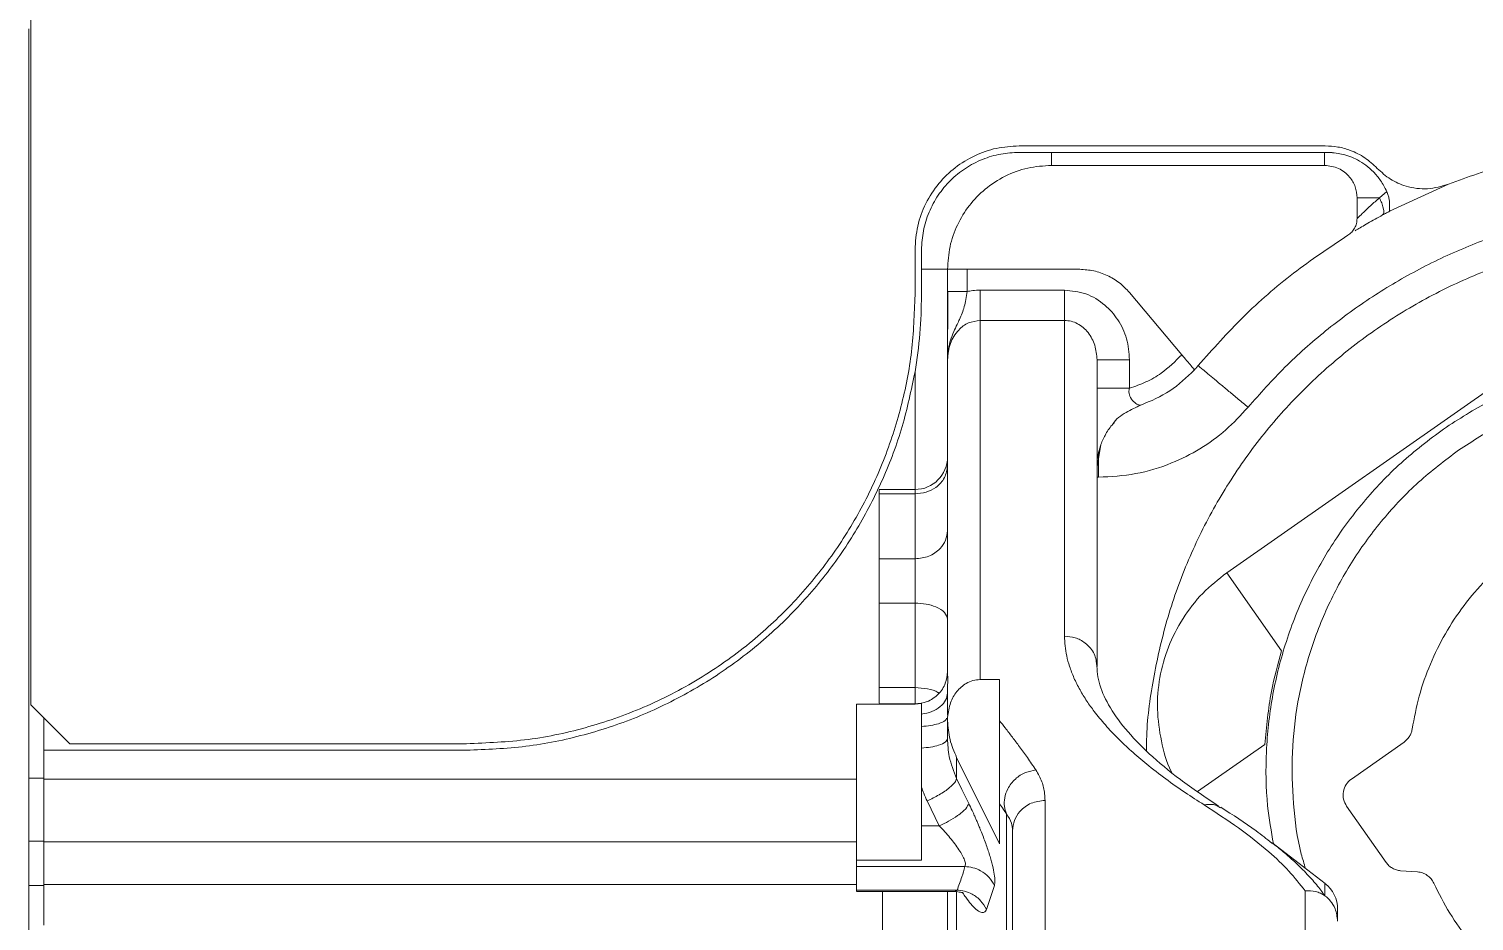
# Model space of a CAD drawing. Header units: millimetres. Extents: x 169 to 14583, y -399 to 10804.
# Drawn here: x 6867 to 7089.3, y 6619.5 to 6756.8 of the extents above; entities that cross this region are included whole.
import ezdxf

# ---------------------------------------------------------------- set-up
doc = ezdxf.new("R2010")
doc.units = ezdxf.units.MM
doc.header["$LTSCALE"] = 35

msp = doc.modelspace()

# ---------------------------------------------------------------- linework, layer by layer
at = {"color": 7, "linetype": 'Continuous', "lineweight": 18}
for p, q in [((6867.279, 6652.797), (6867.279, 6758.797)), ((6866.979, 6641.47), (6866.979, 6756.797)), ((7066.374, 6738.797), (7019.279, 6738.797)), ((7024.279, 6737.797), (7019.279, 6737.797)), ((7066.279, 6737.797), (7024.279, 6737.797)), ((7024.279, 6735.797), (7066.279, 6735.797)), ((7074.718, 6730.797), (7075.841, 6731.784)), ((7076.279, 6728.727), (7085.365, 6732.904)), ((7071.279, 6730.797), (7071.279, 6727.597)), ((7075.288, 6728.229), (7076.436, 6728.809)), ((7003.279, 6722.797), (7003.279, 6715.797)), ((7004.279, 6722.797), (7004.279, 6719.797)), ((7004.279, 6719.797), (7004.279, 6715.797)), ((7011.279, 6719.797), (7011.279, 6716.375)), ((7028.616, 6719.797), (7011.279, 6719.797)), ((7116.762, 6718.985), (7051.23, 6673.099)), ((7026.279, 6716.592), (7013.279, 6716.592)), ((7044.312, 6706.648), (7036.276, 6716.225)), ((7013.279, 6711.928), (7013.279, 6656.67)), ((7026.279, 6711.928), (7013.279, 6711.928)), ((7026.279, 6663.347), (7026.279, 6711.928)), ((7008.32, 6706.702), (7008.363, 6706.979)), ((7008.279, 6705.872), (7008.279, 6657.865)), ((7031.279, 6658.682), (7031.279, 6705.872)), ((7036.279, 6701.489), (7036.279, 6705.872)), ((7003.279, 6704.007), (7003.279, 6685.918)), ((7031.279, 6689.443), (7031.874, 6692.778)), ((7031.442, 6691.241), (7031.874, 6692.778)), ((7031.279, 6687.797), (7031.479, 6687.797)), ((7003.279, 6685.918), (6997.779, 6685.918)), ((7003.279, 6685.249), (6997.779, 6685.249)), ((6997.779, 6675.249), (6997.779, 6685.249)), ((7003.279, 6675.249), (7003.279, 6685.249)), ((6997.779, 6675.249), (7003.279, 6675.249)), ((7059.637, 6661.093), (7051.23, 6673.099)), ((7003.279, 6668.419), (6997.779, 6668.419)), ((6997.779, 6655.428), (6997.779, 6668.419)), ((7003.279, 6655.428), (7003.279, 6668.419)), ((7013.279, 6656.67), (7016.279, 6656.67)), ((7016.279, 6650.335), (7016.279, 6656.67)), ((7003.279, 6655.428), (6997.779, 6655.428)), ((7008.279, 6651.185), (7008.279, 6654.617)), ((6873.279, 6646.797), (6867.279, 6652.797)), ((7003.305, 6652.886), (6994.279, 6652.886)), ((6994.279, 6652.886), (6994.279, 6628.885)), ((6997.779, 6652.93), (7003.279, 6652.93)), ((7003.279, 6652.93), (7003.279, 6652.889)), ((7004.279, 6652.985), (7003.305, 6652.886)), ((7003.36, 6652.914), (7003.321, 6652.914)), ((6869.279, 6650.797), (6869.279, 6645.797)), ((7004.279, 6649.448), (7004.279, 6646.124)), ((7008.279, 6650.61), (7008.28, 6650.484)), ((6934.279, 6646.797), (6873.279, 6646.797)), ((7008.279, 6648.937), (7008.279, 6647.597)), ((7078.499, 6647.024), (7070.405, 6641.356)), ((6869.279, 6645.797), (6934.279, 6645.797)), ((6869.279, 6645.797), (6869.279, 6641.362)), ((7004.279, 6646.124), (7004.279, 6640.108)), ((7009.684, 6644.669), (7016.279, 6631.38)), ((7046.74, 6639.435), (7057.096, 6646.687)), ((6869.279, 6641.47), (6866.979, 6641.47)), ((6869.279, 6641.362), (6994.279, 6641.362)), ((7004.279, 6640.108), (7004.279, 6634.158)), ((7007.016, 6634.158), (7005.152, 6637.991)), ((7023.279, 6615.002), (7023.279, 6638.07)), ((7069.668, 6637.178), (7075.73, 6628.52)), ((7007.016, 6634.158), (7004.279, 6634.158)), ((6869.279, 6631.811), (6866.979, 6631.811)), ((6866.979, 6624.997), (6866.979, 6631.811)), ((6869.279, 6631.702), (6869.279, 6625.147)), ((6869.279, 6631.702), (6994.279, 6631.702)), ((7018.279, 6616.067), (7018.279, 6633.405)), ((7058.37, 6631.407), (7058.191, 6631.543)), ((7066.348, 6625.278), (7058.374, 6631.412)), ((7010.968, 6627.886), (6994.279, 6627.886)), ((6994.279, 6627.886), (6994.279, 6624.277)), ((7077.978, 6627.249), (7080.568, 6627.067)), ((6869.279, 6624.997), (6866.979, 6624.997)), ((6869.279, 6625.147), (6994.279, 6625.147)), ((7014.277, 6621.294), (7015.5, 6624.986)), ((6994.279, 6624.277), (7009.745, 6624.277)), ((6994.279, 6624.097), (6994.279, 6624.277)), ((6994.279, 6624.049), (7009.075, 6624.049)), ((7063.279, 6624.158), (7063.279, 6615.002))]:
    msp.add_line(p, q, dxfattribs=at)
at = {"color": 7, "linetype": 'Continuous', "lineweight": 18, "flags": 128}
for points in [[(7008.279, 6719.797), (7008.279, 6717.881), (7008.279, 6716.375)], [(7008.279, 6647.597), (7008.279, 6649.459), (7008.279, 6650.396)], [(7011.548, 6637.598), (7010.504, 6639.746), (7009.684, 6641.434)], [(7004.279, 6628.885), (6998.679, 6628.885), (6994.279, 6628.885)]]:
    msp.add_lwpolyline(points, dxfattribs=at)
at = {"color": 7, "linetype": 'Continuous', "lineweight": 18}
for centre, start, end in [((7003.279, 6690.919), 270, 360), ((7063.279, 6621.335), 0, 52.43141)]:
    msp.add_arc(centre, 5, start, end, dxfattribs=at)
for points, knots in [([(7019.279, 6738.797), (7018.106, 6738.722), (7015.76, 6738.573), (7012.411, 6737.382), (7009.393, 6735.544), (7006.808, 6733.039), (7004.83, 6729.975), (7003.525, 6726.483), (7003.361, 6724.026), (7003.279, 6722.797)], [0, 0, 0, 0, 0.1400121, 0.2800242, 0.4200363, 0.5600485, 0.706699, 0.8533495, 1, 1, 1, 1]), ([(7074.383, 6735.338), (7073.768, 6735.91), (7072.54, 6737.054), (7070.426, 6738.095), (7068.349, 6738.695), (7067.032, 6738.763), (7066.374, 6738.797)], [0, 0, 0, 0, 0.2798975, 0.559795, 0.7798975, 1, 1, 1, 1]), ([(7148.326, 6735.95), (7145.426, 6736.708), (7139.627, 6738.225), (7130.709, 6739.467), (7121.727, 6739.937), (7112.592, 6739.556), (7103.4, 6738.28), (7094.21, 6736.145), (7088.314, 6733.984), (7085.365, 6732.904)], [0, 0, 0, 0, 0.1400021, 0.2800043, 0.4200064, 0.5600086, 0.7066724, 0.8533362, 1, 1, 1, 1]), ([(7019.279, 6737.797), (7018.34, 6737.747), (7016.434, 6737.645), (7013.622, 6736.79), (7010.99, 6735.417), (7008.668, 6733.535), (7006.766, 6731.238), (7005.358, 6728.611), (7004.45, 6725.759), (7004.336, 6723.783), (7004.279, 6722.797)], [0, 0, 0, 0, 0.1202609, 0.2440595, 0.3711571, 0.4966916, 0.6223486, 0.748523, 0.8746076, 1, 1, 1, 1]), ([(7008.279, 6719.797), (7008.353, 6720.97), (7008.503, 6723.316), (7009.694, 6726.665), (7011.531, 6729.682), (7014.037, 6732.268), (7017.101, 6734.246), (7020.593, 6735.551), (7023.05, 6735.715), (7024.279, 6735.797)], [0, 0, 0, 0, 0.1400121, 0.2800242, 0.4200363, 0.5600485, 0.706699, 0.8533495, 1, 1, 1, 1]), ([(7024.279, 6737.797), (7024.279, 6737.168), (7024.279, 6736.041), (7024.279, 6735.872), (7024.279, 6735.797)], [0, 0, 0, 0, 0.5589365, 1, 1, 1, 1]), ([(7066.279, 6735.797), (7066.279, 6735.92), (7066.279, 6736.14), (7066.279, 6737.29), (7066.279, 6737.797)], [0, 0, 0, 0, 0.5589365, 1, 1, 1, 1]), ([(7066.628, 6737.797), (7066.563, 6737.797), (7066.447, 6737.797), (7066.33, 6737.797), (7066.279, 6737.797)], [0, 0, 0, 0, 0.560322, 1, 1, 1, 1]), ([(7066.279, 6735.797), (7067.012, 6735.703), (7068.48, 6735.514), (7070.123, 6734.175), (7071.104, 6732.527), (7071.22, 6731.374), (7071.279, 6730.797)], [0, 0, 0, 0, 0.279619, 0.5592379, 0.779619, 1, 1, 1, 1]), ([(7075.841, 6731.784), (7075.547, 6732.354), (7074.985, 6733.445), (7073.533, 6735.171), (7071.538, 6736.667), (7069.035, 6737.64), (7067.395, 6737.747), (7066.628, 6737.797)], [0, 0, 0, 0, 0.1648929, 0.315177, 0.578111, 0.8027037, 1, 1, 1, 1]), ([(7067.451, 6737.761), (7067.418, 6737.764), (7067.086, 6737.797), (7066.779, 6737.795), (7066.649, 6737.796), (7066.641, 6737.796)], [0, 0, 0, 0, 0.0920288, 0.9456461, 1, 1, 1, 1]), ([(7085.365, 6732.904), (7084.289, 6732.591), (7082.136, 6731.966), (7078.993, 6732.418), (7076.332, 6733.56), (7075.032, 6734.745), (7074.383, 6735.338)], [0, 0, 0, 0, 0.2797798, 0.5595597, 0.7797798, 1, 1, 1, 1]), ([(7075.841, 6731.784), (7075.924, 6731.583), (7076.084, 6731.191), (7076.22, 6730.595), (7076.279, 6730.076), (7076.279, 6729.513), (7076.278, 6729.08), (7076.279, 6728.78), (7076.279, 6728.746), (7076.279, 6728.727)], [0, 0, 0, 0, 0.1387778, 0.2700186, 0.4095719, 0.5164831, 0.7171083, 0.8454556, 1, 1, 1, 1]), ([(7145.537, 6726.347), (7142.834, 6727.049), (7137.418, 6728.455), (7129.082, 6729.553), (7120.686, 6729.907), (7112.292, 6729.447), (7103.986, 6728.193), (7095.845, 6726.14), (7087.946, 6723.298), (7080.355, 6719.701), (7073.134, 6715.396), (7066.367, 6710.414), (7060.064, 6704.85), (7056.356, 6700.659), (7054.504, 6698.566)], [0, 0, 0, 0, 0.0831922, 0.166642, 0.2500035, 0.333359, 0.4168076, 0.4999995, 0.5831861, 0.6666316, 0.7499883, 0.833344, 0.9167981, 1, 1, 1, 1]), ([(7074.718, 6730.797), (7074.18, 6730.797), (7073.105, 6730.797), (7072.023, 6730.797), (7071.389, 6730.797), (7071.315, 6730.797), (7071.279, 6730.797)], [0, 0, 0, 0, 0.2797577, 0.5595153, 0.7797577, 1, 1, 1, 1]), ([(7071.279, 6727.597), (7071.292, 6727.611), (7071.32, 6727.639), (7071.611, 6727.928), (7072.271, 6728.574), (7073.376, 6729.618), (7074.267, 6730.4), (7074.718, 6730.797)], [0, 0, 0, 0, 0.11706968, 0.23578528, 0.48067513, 0.73689183, 1, 1, 1, 1]), ([(7075.206, 6728.157), (7075.28, 6728.247), (7075.433, 6728.432), (7075.346, 6729.146), (7075.093, 6729.975), (7074.84, 6730.529), (7074.718, 6730.797)], [0, 0, 0, 0, 0.2720554, 0.5619681, 0.7879435, 1, 1, 1, 1]), ([(7069.869, 6725.053), (7070.072, 6725.201), (7070.481, 6725.5), (7070.919, 6726.132), (7071.224, 6726.838), (7071.26, 6727.345), (7071.279, 6727.597)], [0, 0, 0, 0, 0.2476285, 0.4993779, 0.7516129, 1, 1, 1, 1]), ([(7070.981, 6725.736), (7071.056, 6725.782), (7071.483, 6726.044), (7072.913, 6726.894), (7074.426, 6727.728), (7075.206, 6728.157)], [0, 0, 0, 0, 0.0927564, 0.5322134, 1, 1, 1, 1]), ([(7075.206, 6728.157), (7075.402, 6728.263), (7075.755, 6728.452), (7076.118, 6728.643), (7076.279, 6728.727)], [0, 0, 0, 0, 0.5556847, 1, 1, 1, 1]), ([(7192.451, 6601.074), (7193.933, 6603.804), (7196.901, 6609.271), (7200.145, 6618.037), (7202.45, 6627.08), (7203.699, 6636.335), (7203.903, 6645.669), (7203.054, 6654.967), (7201.159, 6664.11), (7198.246, 6672.981), (7194.354, 6681.468), (7189.526, 6689.459), (7183.829, 6696.857), (7177.336, 6703.567), (7170.125, 6709.498), (7162.293, 6714.581), (7153.938, 6718.749), (7145.165, 6721.945), (7136.088, 6724.134), (7126.823, 6725.287), (7117.486, 6725.384), (7108.199, 6724.43), (7099.077, 6722.437), (7090.239, 6719.423), (7081.797, 6715.435), (7073.858, 6710.522), (7066.525, 6704.741), (7059.89, 6698.173), (7054.036, 6690.899), (7049.042, 6683.009), (7044.973, 6674.607), (7041.851, 6665.801), (7039.841, 6656.699), (7038.874, 6649.942), (7038.905, 6646.256), (7038.909, 6645.683)], [0, 0, 0, 0, 0.0310418, 0.0621669, 0.0932094, 0.1242498, 0.1553761, 0.1864188, 0.2174591, 0.2485854, 0.2796281, 0.3106685, 0.3417948, 0.3728375, 0.4038779, 0.4350042, 0.4660469, 0.4970873, 0.5282136, 0.5592563, 0.5902967, 0.621423, 0.6524657, 0.683506, 0.7146323, 0.745675, 0.7767154, 0.8078417, 0.8388844, 0.8699248, 0.9010511, 0.9320938, 0.9631342, 0.9942605, 1, 1, 1, 1]), ([(7046.829, 6704.977), (7049.095, 6707.521), (7053.633, 6712.616), (7061.369, 6719.358), (7067.038, 6723.156), (7069.869, 6725.053)], [0, 0, 0, 0, 0.333067, 0.6669033, 1, 1, 1, 1]), ([(7011.279, 6719.797), (7010.838, 6719.797), (7009.958, 6719.797), (7008.972, 6719.797), (7008.383, 6719.797), (7008.314, 6719.797), (7008.279, 6719.797)], [0, 0, 0, 0, 0.279619, 0.5592379, 0.779619, 1, 1, 1, 1]), ([(7036.276, 6716.225), (7035.777, 6716.75), (7034.772, 6717.805), (7032.866, 6718.908), (7030.795, 6719.661), (7029.339, 6719.752), (7028.616, 6719.797)], [0, 0, 0, 0, 0.2483563, 0.4997288, 0.7513306, 1, 1, 1, 1]), ([(7003.279, 6715.797), (7003.174, 6712.907), (7002.964, 6707.126), (7001.274, 6698.592), (6998.606, 6690.33), (6994.902, 6682.468), (6990.248, 6675.133), (6984.71, 6668.439), (6978.166, 6662.294), (6970.631, 6656.892), (6962.168, 6652.44), (6953.172, 6649.221), (6943.817, 6647.178), (6937.458, 6646.924), (6934.279, 6646.797)], [0, 0, 0, 0, 0.0800049, 0.1600097, 0.2400146, 0.3200195, 0.4000243, 0.4800292, 0.5600341, 0.6480272, 0.7360204, 0.8240136, 0.9120068, 1, 1, 1, 1]), ([(7004.279, 6715.797), (7004.238, 6713.828), (7004.155, 6709.877), (7003.571, 6705.968), (7003.279, 6704.007)], [0, 0, 0, 0, 0.49830952, 1, 1, 1, 1]), ([(7008.327, 6716.375), (7008.336, 6715.506), (7008.351, 6713.917), (7008.34, 6711.942), (7008.305, 6710.464), (7008.283, 6709.455), (7008.279, 6708.815), (7008.279, 6708.557), (7008.279, 6708.457)], [0, 0, 0, 0, 0.293286, 0.535607, 0.7299297, 0.8757134, 0.9520264, 1, 1, 1, 1]), ([(7011.279, 6716.375), (7011.222, 6715.96), (7011.112, 6715.159), (7010.79, 6713.675), (7010.318, 6712.432), (7009.706, 6711.208), (7009.206, 6710.156), (7008.733, 6708.928), (7008.359, 6707.47), (7008.308, 6706.45), (7008.279, 6705.872)], [0, 0, 0, 0, 0.1032289, 0.1987095, 0.3894989, 0.4735578, 0.5855318, 0.7182451, 0.840286, 1, 1, 1, 1]), ([(7011.279, 6716.375), (7010.854, 6716.375), (7009.969, 6716.375), (7008.963, 6716.375), (7008.377, 6716.375), (7008.311, 6716.375), (7008.279, 6716.375)], [0, 0, 0, 0, 0.2702614, 0.5624295, 0.7897365, 1, 1, 1, 1]), ([(7008.279, 6716.375), (7008.279, 6715.766), (7008.279, 6714.53), (7008.279, 6712.74), (7008.279, 6711.348), (7008.279, 6710.278), (7008.279, 6709.402), (7008.279, 6708.41), (7008.279, 6707.209), (7008.279, 6706.367), (7008.279, 6705.872)], [0, 0, 0, 0, 0.1319449, 0.2676326, 0.4066822, 0.4791472, 0.563175, 0.6680454, 0.8053361, 1, 1, 1, 1]), ([(7013.279, 6716.592), (7012.903, 6716.581), (7012.23, 6716.56), (7011.57, 6716.432), (7011.279, 6716.375)], [0, 0, 0, 0, 0.5585203, 1, 1, 1, 1]), ([(7013.279, 6716.592), (7013.279, 6716.031), (7013.279, 6714.908), (7013.279, 6713.525), (7013.279, 6712.499), (7013.279, 6712.118), (7013.279, 6711.928)], [0, 0, 0, 0, 0.279777, 0.5595541, 0.779777, 1, 1, 1, 1]), ([(7026.279, 6716.592), (7026.279, 6716.018), (7026.279, 6714.862), (7026.279, 6713.461), (7026.279, 6712.465), (7026.279, 6712.103), (7026.279, 6711.928)], [0, 0, 0, 0, 0.2861081, 0.57576502, 0.79526327, 1, 1, 1, 1]), ([(7036.279, 6705.872), (7036.188, 6706.97), (7036.008, 6709.142), (7034.614, 6712.065), (7032.488, 6714.488), (7029.638, 6716.238), (7027.391, 6716.475), (7026.279, 6716.592)], [0, 0, 0, 0, 0.2025885, 0.4006177, 0.5860663, 0.7950824, 1, 1, 1, 1]), ([(7008.279, 6705.872), (7008.361, 6706.718), (7008.524, 6708.379), (7009.758, 6710.374), (7011.428, 6711.681), (7012.67, 6711.847), (7013.279, 6711.928)], [0, 0, 0, 0, 0.29681549, 0.58271097, 0.7957002, 1, 1, 1, 1]), ([(7031.279, 6705.872), (7031.212, 6706.627), (7031.082, 6708.114), (7030.184, 6709.796), (7029.179, 6710.856), (7028.297, 6711.455), (7027.316, 6711.852), (7026.623, 6711.903), (7026.279, 6711.928)], [0, 0, 0, 0, 0.2648172, 0.5218455, 0.6460579, 0.7666996, 0.8842587, 1, 1, 1, 1]), ([(7008.279, 6708.457), (7008.279, 6708.456), (7008.278, 6708.322), (7008.279, 6708.05), (7008.29, 6707.452), (7008.303, 6706.948), (7008.311, 6706.646)], [0, 0, 0, 0, 0.00111092, 0.14997074, 0.49013934, 1, 1, 1, 1]), ([(7157.988, 6590.371), (7160.211, 6592.058), (7164.667, 6595.437), (7170.436, 6601.553), (7175.413, 6608.308), (7179.446, 6615.674), (7182.489, 6623.497), (7184.487, 6631.651), (7185.398, 6639.997), (7185.215, 6648.391), (7183.941, 6656.689), (7181.589, 6664.748), (7178.208, 6672.432), (7173.855, 6679.611), (7168.598, 6686.157), (7162.534, 6691.962), (7155.765, 6696.929), (7148.403, 6700.965), (7140.579, 6704.007), (7132.424, 6706.006), (7124.078, 6706.917), (7115.686, 6706.733), (7107.385, 6705.462), (7099.335, 6703.097), (7091.615, 6699.767), (7086.916, 6696.736), (7084.57, 6695.223)], [0, 0, 0, 0, 0.0416163, 0.0833819, 0.125, 0.1666139, 0.2083815, 0.25, 0.2916139, 0.3333815, 0.3749999, 0.4166139, 0.4583815, 0.4999999, 0.5416138, 0.5833814, 0.6249999, 0.6666138, 0.7083814, 0.7499999, 0.7916138, 0.8333814, 0.8749999, 0.9166132, 0.958379, 1, 1, 1, 1]), ([(7036.279, 6705.872), (7035.545, 6705.872), (7034.078, 6705.872), (7032.434, 6705.872), (7031.453, 6705.872), (7031.337, 6705.872), (7031.279, 6705.872)], [0, 0, 0, 0, 0.279619, 0.5592379, 0.779619, 1, 1, 1, 1]), ([(7036.279, 6701.489), (7037.132, 6701.786), (7038.837, 6702.38), (7041.651, 6704.005), (7043.303, 6705.646), (7044.312, 6706.648)], [0, 0, 0, 0, 0.2802429, 0.560238, 1, 1, 1, 1]), ([(7046.261, 6704.325), (7046.236, 6704.357), (7046.183, 6704.421), (7045.763, 6704.927), (7045.228, 6705.562), (7044.72, 6706.163), (7044.449, 6706.485), (7044.312, 6706.648)], [0, 0, 0, 0, 0.2336226, 0.4777161, 0.7326636, 0.8649445, 1, 1, 1, 1]), ([(7046.829, 6704.977), (7046.725, 6704.853), (7046.539, 6704.633), (7046.346, 6704.419), (7046.261, 6704.325)], [0, 0, 0, 0, 0.5599977, 1, 1, 1, 1]), ([(6934.279, 6645.797), (6937.331, 6645.913), (6943.436, 6646.143), (6952.436, 6648), (6961.126, 6650.93), (6969.357, 6654.991), (6976.989, 6660.085), (6983.761, 6666.017), (6989.606, 6672.627), (6994.501, 6679.761), (6998.461, 6687.446), (7001.521, 6695.549), (7002.693, 6701.188), (7003.279, 6704.007)], [0, 0, 0, 0, 0.09333008, 0.18666016, 0.27999025, 0.37332033, 0.46665041, 0.55998049, 0.64798439, 0.73598829, 0.8239922, 0.9119961, 1, 1, 1, 1]), ([(7155.693, 6593.648), (7157.778, 6595.229), (7161.955, 6598.397), (7167.364, 6604.131), (7172.029, 6610.464), (7175.81, 6617.369), (7178.663, 6624.703), (7180.537, 6632.348), (7181.391, 6640.172), (7181.219, 6648.041), (7180.025, 6655.82), (7177.82, 6663.376), (7174.65, 6670.58), (7170.569, 6677.31), (7165.641, 6683.447), (7159.955, 6688.89), (7153.609, 6693.546), (7146.708, 6697.329), (7139.372, 6700.182), (7131.728, 6702.055), (7123.903, 6702.91), (7116.035, 6702.737), (7108.253, 6701.546), (7100.707, 6699.328), (7093.469, 6696.207), (7089.063, 6693.365), (7086.864, 6691.946)], [0, 0, 0, 0, 0.0416162, 0.083382, 0.125, 0.1666137, 0.2083816, 0.25, 0.2916137, 0.3333816, 0.3749999, 0.4166137, 0.4583816, 0.4999999, 0.5416137, 0.5833815, 0.6249999, 0.6666137, 0.7083815, 0.7499999, 0.7916136, 0.8333815, 0.8749999, 0.916613, 0.9583788, 1, 1, 1, 1]), ([(7031.279, 6701.489), (7031.373, 6701.489), (7031.562, 6701.489), (7032.901, 6701.489), (7034.549, 6701.489), (7035.702, 6701.489), (7036.279, 6701.489)], [0, 0, 0, 0, 0.279619, 0.5592379, 0.779619, 1, 1, 1, 1]), ([(7038.012, 6698.894), (7037.92, 6698.898), (7037.724, 6698.907), (7037.033, 6699.232), (7036.525, 6699.838), (7036.255, 6700.474), (7036.147, 6700.966), (7036.233, 6701.308), (7036.279, 6701.489)], [0, 0, 0, 0, 0.2038477, 0.4361403, 0.6956185, 0.7898307, 0.8889792, 1, 1, 1, 1]), ([(7054.504, 6698.566), (7053.398, 6697.363), (7051.184, 6694.957), (7047.178, 6692.085), (7042.538, 6689.747), (7037.252, 6688.122), (7033.404, 6687.906), (7031.479, 6687.797)], [0, 0, 0, 0, 0.186712, 0.3733681, 0.5601302, 0.7800032, 1, 1, 1, 1]), ([(7033.677, 6695.921), (7033.688, 6695.941), (7034.156, 6696.741), (7035.671, 6697.832), (7037.25, 6698.548), (7038.012, 6698.894)], [0, 0, 0, 0, 0.0127783, 0.5238339, 1, 1, 1, 1]), ([(7031.279, 6695.216), (7031.279, 6695.059), (7031.279, 6694.314), (7031.281, 6693.108), (7031.284, 6691.683), (7031.284, 6690.764), (7031.28, 6690.303), (7031.278, 6690.128), (7031.28, 6690.139), (7031.296, 6690.345), (7031.34, 6690.733), (7031.463, 6691.485), (7031.781, 6692.73), (7032.494, 6694.303), (7033.236, 6695.511), (7033.822, 6696.069), (7033.943, 6696.184)], [0, 0, 0, 0, 0.03163212, 0.14939288, 0.26450274, 0.37076532, 0.41882091, 0.46276991, 0.50325355, 0.54227459, 0.582351, 0.62563776, 0.7251589, 0.84096886, 0.96701305, 1, 1, 1, 1]), ([(7084.57, 6695.223), (7082.346, 6693.536), (7077.89, 6690.157), (7072.121, 6684.041), (7067.145, 6677.286), (7063.111, 6669.921), (7060.07, 6662.097), (7058.064, 6653.942), (7057.183, 6645.601), (7057.244, 6638.011), (7058.078, 6633.314), (7058.422, 6631.375)], [0, 0, 0, 0, 0.1147196, 0.2298507, 0.3445753, 0.4592883, 0.574425, 0.6891506, 0.8038636, 0.9190003, 1, 1, 1, 1]), ([(7031.479, 6687.797), (7031.479, 6688.793), (7031.479, 6690.048), (7031.479, 6691.147), (7031.479, 6691.373)], [0, 0, 0, 0, 0.79399149, 1, 1, 1, 1]), ([(7086.864, 6691.946), (7084.779, 6690.365), (7080.602, 6687.197), (7075.193, 6681.463), (7070.528, 6675.131), (7066.747, 6668.225), (7063.893, 6660.891), (7062.024, 6653.247), (7061.154, 6645.419), (7061.384, 6637.566), (7062.133, 6631.564), (7063.124, 6628.324), (7063.35, 6627.584)], [0, 0, 0, 0, 0.1074478, 0.2152817, 0.322734, 0.4301755, 0.5380148, 0.6454681, 0.7529095, 0.8607488, 0.9682021, 1, 1, 1, 1]), ([(7008.279, 6689.579), (7008.184, 6688.944), (7007.996, 6687.673), (7006.657, 6686.25), (7005.009, 6685.4), (7003.855, 6685.299), (7003.279, 6685.249)], [0, 0, 0, 0, 0.279619, 0.5592379, 0.779619, 1, 1, 1, 1]), ([(6997.779, 6685.249), (6997.779, 6685.554), (6997.779, 6685.944), (6997.779, 6685.857), (6997.779, 6685.838)], [0, 0, 0, 0, 0.78301194, 1, 1, 1, 1]), ([(7003.279, 6685.249), (7003.279, 6685.599), (7003.279, 6686.016), (7003.279, 6685.869), (7003.279, 6685.845)], [0, 0, 0, 0, 0.8410923, 1, 1, 1, 1]), ([(7103.804, 6680.989), (7102.254, 6680.212), (7099.147, 6678.653), (7094.9, 6675.599), (7091.03, 6672.093), (7087.642, 6668.125), (7084.764, 6663.772), (7082.464, 6659.085), (7080.703, 6654.159), (7080.064, 6650.741), (7079.745, 6649.036)], [0, 0, 0, 0, 0.1247404, 0.2499986, 0.3752386, 0.4999989, 0.6247346, 0.7499755, 0.875221, 1, 1, 1, 1]), ([(7003.279, 6675.249), (7004.012, 6675.331), (7005.48, 6675.494), (7007.123, 6676.654), (7008.104, 6678.081), (7008.22, 6679.08), (7008.279, 6679.579)], [0, 0, 0, 0, 0.279619, 0.5592379, 0.779619, 1, 1, 1, 1]), ([(6997.779, 6668.419), (6997.779, 6669.024), (6997.779, 6670.234), (6997.779, 6672.244), (6997.779, 6674.067), (6997.779, 6674.855), (6997.779, 6675.249)], [0, 0, 0, 0, 0.249988, 0.4999878, 0.7498732, 1, 1, 1, 1]), ([(7003.279, 6668.419), (7003.279, 6669.101), (7003.279, 6670.466), (7003.279, 6672.559), (7003.279, 6674.233), (7003.279, 6674.91), (7003.279, 6675.249)], [0, 0, 0, 0, 0.279619, 0.5592379, 0.779619, 1, 1, 1, 1]), ([(7051.23, 6673.099), (7049.951, 6672.09), (7047.378, 6670.061), (7044.383, 6666.113), (7042.115, 6661.731), (7040.796, 6656.991), (7040.4, 6652.074), (7041.098, 6647.215), (7041.927, 6643.898), (7042.771, 6642.41), (7042.804, 6642.351)], [0, 0, 0, 0, 0.14102364, 0.28381865, 0.42655655, 0.56761218, 0.70860895, 0.85138103, 0.99414739, 1, 1, 1, 1]), ([(7008.279, 6665.919), (7008.184, 6666.286), (7007.996, 6667.019), (7006.657, 6667.841), (7005.009, 6668.332), (7003.855, 6668.39), (7003.279, 6668.419)], [0, 0, 0, 0, 0.279619, 0.5592379, 0.779619, 1, 1, 1, 1]), ([(7026.279, 6663.347), (7026.295, 6662.85), (7026.327, 6661.836), (7026.592, 6660.286), (7027.037, 6658.641), (7027.711, 6656.894), (7028.607, 6655.108), (7029.664, 6653.382), (7030.95, 6651.581), (7032.534, 6649.658), (7034.442, 6647.638), (7036.567, 6645.63), (7038.995, 6643.554), (7041.759, 6641.419), (7044.71, 6639.328), (7046.759, 6638.016), (7047.745, 6637.385)], [0, 0, 0, 0, 0.0543945, 0.11106832, 0.17001441, 0.23546186, 0.30418588, 0.36870385, 0.42902826, 0.50783925, 0.58838993, 0.6627334, 0.74317984, 0.8350918, 0.92069094, 1, 1, 1, 1]), ([(7031.279, 6658.682), (7031.191, 6659.343), (7031.007, 6660.719), (7029.655, 6662.283), (7027.973, 6663.194), (7026.828, 6663.297), (7026.279, 6663.347)], [0, 0, 0, 0, 0.2702613, 0.5624294, 0.7897364, 1, 1, 1, 1]), ([(7057.096, 6646.687), (7057.35, 6649.416), (7057.803, 6654.291), (7059.076, 6659.014), (7059.637, 6661.093)], [0, 0, 0, 0, 0.5599359, 1, 1, 1, 1]), ([(7049.987, 6637.177), (7047.958, 6638.539), (7043.983, 6641.208), (7039.234, 6645.198), (7035.519, 6649.042), (7032.946, 6652.72), (7031.381, 6656.215), (7031.255, 6658.448), (7031.194, 6659.536)], [0, 0, 0, 0, 0.185622, 0.3637631, 0.534312, 0.6972056, 0.8524255, 1, 1, 1, 1]), ([(7008.279, 6657.865), (7008.217, 6657.266), (7008.122, 6656.348), (7007.51, 6655.18), (7006.868, 6654.372), (7006.061, 6653.715), (7004.876, 6653.077), (7003.888, 6652.978), (7003.244, 6652.914)], [0, 0, 0, 0, 0.2403724, 0.3679803, 0.4984828, 0.6297571, 0.7590288, 1, 1, 1, 1]), ([(7008.279, 6654.617), (7008.293, 6655.409), (7008.322, 6656.992), (7008.293, 6657.574), (7008.279, 6657.865)], [0, 0, 0, 0, 0.5000019, 1, 1, 1, 1]), ([(7013.279, 6656.67), (7012.912, 6656.641), (7012.166, 6656.583), (7010.882, 6656.003), (7009.618, 6654.857), (7008.595, 6653.032), (7008.397, 6651.63), (7008.291, 6650.877)], [0, 0, 0, 0, 0.1262964, 0.2567977, 0.4832436, 0.7223186, 1, 1, 1, 1]), ([(6997.779, 6653.01), (6997.779, 6653.007), (6997.779, 6653.001), (6997.779, 6653.861), (6997.779, 6654.906), (6997.779, 6655.428)], [0, 0, 0, 0, 0.2654823, 0.6325638, 1, 1, 1, 1]), ([(7006.914, 6654.622), (7006.881, 6654.647), (7006.495, 6654.945), (7005.205, 6655.303), (7003.921, 6655.387), (7003.279, 6655.428)], [0, 0, 0, 0, 0.0440221, 0.522011, 1, 1, 1, 1]), ([(7003.279, 6653.002), (7003.279, 6653.034), (7003.279, 6653.096), (7003.279, 6654.031), (7003.279, 6654.963), (7003.279, 6655.428)], [0, 0, 0, 0, 0.3397343, 0.6698671, 1, 1, 1, 1]), ([(7003.279, 6652.889), (7003.281, 6652.903), (7003.286, 6652.927), (7003.299, 6652.898), (7003.305, 6652.886)], [0, 0, 0, 0, 0.5627202, 1, 1, 1, 1]), ([(7004.279, 6651.333), (7004.279, 6651.751), (7004.279, 6652.596), (7004.279, 6652.855), (7004.279, 6652.985)], [0, 0, 0, 0, 0.49329112, 1, 1, 1, 1]), ([(7008.149, 6650.721), (7008.097, 6650.598), (7007.963, 6650.283), (7007.027, 6649.889), (7005.731, 6649.577), (7004.763, 6649.491), (7004.279, 6649.448)], [0, 0, 0, 0, 0.2000291, 0.5106825, 0.7553412, 1, 1, 1, 1]), ([(7008.291, 6650.877), (7008.287, 6650.815), (7008.28, 6650.704), (7008.279, 6650.594), (7008.279, 6650.545)], [0, 0, 0, 0, 0.5599663, 1, 1, 1, 1]), ([(7008.279, 6650.545), (7008.279, 6650.018), (7008.279, 6649.077), (7008.279, 6648.049), (7008.279, 6647.597)], [0, 0, 0, 0, 0.5599973, 1, 1, 1, 1]), ([(7008.282, 6650.337), (7008.281, 6650.376), (7008.279, 6650.446), (7008.279, 6650.515), (7008.279, 6650.545)], [0, 0, 0, 0, 0.55991809, 1, 1, 1, 1]), ([(7008.291, 6650.877), (7008.287, 6650.776), (7008.278, 6650.596), (7008.281, 6650.417), (7008.282, 6650.337)], [0, 0, 0, 0, 0.5598576, 1, 1, 1, 1]), ([(7009.684, 6644.669), (7009.293, 6645.58), (7008.511, 6647.4), (7008.358, 6649.358), (7008.282, 6650.337)], [0, 0, 0, 0, 0.4999998, 1, 1, 1, 1]), ([(7021.873, 6642.749), (7021.439, 6643.384), (7020.62, 6644.582), (7019.41, 6646.261), (7018.276, 6647.782), (7017.247, 6649.115), (7016.575, 6649.962), (7016.279, 6650.335)], [0, 0, 0, 0, 0.2502231, 0.4712514, 0.6631112, 0.8518032, 1, 1, 1, 1]), ([(7016.279, 6637.559), (7016.279, 6637.613), (7016.279, 6637.712), (7016.279, 6637.939), (7016.279, 6638.187), (7016.279, 6638.43), (7016.279, 6638.692), (7016.279, 6638.972), (7016.279, 6639.276), (7016.279, 6639.592), (7016.279, 6639.921), (7016.279, 6640.26), (7016.279, 6640.641), (7016.279, 6641.062), (7016.279, 6641.521), (7016.279, 6642), (7016.279, 6642.748), (7016.279, 6643.844), (7016.279, 6645.325), (7016.279, 6646.999), (7016.279, 6648.75), (7016.279, 6649.794), (7016.279, 6650.335)], [0, 0, 0, 0, 0.030207, 0.0554733, 0.0720535, 0.0862824, 0.0987542, 0.1111112, 0.1240175, 0.1380596, 0.1526268, 0.1687855, 0.1867483, 0.2102356, 0.2363028, 0.2650829, 0.2966749, 0.3789809, 0.4926234, 0.6392864, 0.8130447, 1, 1, 1, 1]), ([(7079.745, 6649.036), (7079.703, 6648.838), (7079.62, 6648.442), (7079.341, 6647.896), (7078.977, 6647.402), (7078.657, 6647.149), (7078.499, 6647.024)], [0, 0, 0, 0, 0.248126, 0.4990134, 0.7507266, 1, 1, 1, 1]), ([(7008.279, 6647.597), (7008.214, 6647.414), (7008.079, 6647.033), (7007.064, 6646.572), (7005.736, 6646.254), (7004.757, 6646.167), (7004.279, 6646.124)], [0, 0, 0, 0, 0.2665552, 0.5541312, 0.7821554, 1, 1, 1, 1]), ([(7009.684, 6641.434), (7009.235, 6642.547), (7008.432, 6644.536), (7008.326, 6646.661), (7008.279, 6647.597)], [0, 0, 0, 0, 0.5597606, 1, 1, 1, 1]), ([(7009.684, 6641.434), (7009.684, 6642.067), (7009.684, 6643.197), (7009.684, 6644.22), (7009.684, 6644.669)], [0, 0, 0, 0, 0.5599965, 1, 1, 1, 1]), ([(7021.873, 6642.749), (7021.336, 6642.651), (7020.196, 6642.445), (7018.627, 6641.415), (7017.529, 6640), (7017.027, 6638.5), (7016.966, 6637.163), (7017.221, 6636.378), (7017.342, 6636.005)], [0, 0, 0, 0, 0.1711816, 0.3629694, 0.5645387, 0.7206597, 0.8672606, 1, 1, 1, 1]), ([(7023.279, 6638.07), (7023.268, 6638.409), (7023.248, 6639.071), (7023.076, 6640.031), (7022.733, 6641.258), (7022.218, 6642.15), (7021.873, 6642.749)], [0, 0, 0, 0, 0.2158846, 0.4210889, 0.6117219, 1, 1, 1, 1]), ([(6866.979, 6631.811), (6866.979, 6632.196), (6866.979, 6632.965), (6866.979, 6635.283), (6866.979, 6638.197), (6866.979, 6640.379), (6866.979, 6641.47)], [0, 0, 0, 0, 0.2499929, 0.4999953, 0.7499307, 1, 1, 1, 1]), ([(6869.279, 6641.362), (6869.279, 6640.139), (6869.279, 6637.694), (6869.279, 6634.755), (6869.279, 6632.681), (6869.279, 6632.029), (6869.279, 6631.702)], [0, 0, 0, 0, 0.2797356, 0.5594712, 0.7797356, 1, 1, 1, 1]), ([(7005.152, 6637.991), (7004.972, 6638.38), (7004.649, 6639.073), (7004.392, 6639.792), (7004.279, 6640.108)], [0, 0, 0, 0, 0.55991033, 1, 1, 1, 1]), ([(7005.152, 6637.991), (7005.78, 6638.294), (7007.081, 6638.922), (7008.577, 6639.97), (7009.479, 6640.85), (7009.617, 6641.244), (7009.684, 6641.434)], [0, 0, 0, 0, 0.27129044, 0.56289581, 0.7895948, 1, 1, 1, 1]), ([(7070.405, 6641.356), (7070.11, 6641.093), (7069.52, 6640.567), (7069.1, 6639.433), (7069.106, 6638.223), (7069.48, 6637.527), (7069.668, 6637.178)], [0, 0, 0, 0, 0.24998, 0.4999797, 0.7497887, 1, 1, 1, 1]), ([(7023.279, 6638.07), (7022.545, 6637.982), (7021.078, 6637.806), (7019.434, 6636.557), (7018.453, 6635.019), (7018.337, 6633.943), (7018.279, 6633.405)], [0, 0, 0, 0, 0.279619, 0.5592379, 0.779619, 1, 1, 1, 1]), ([(7011.548, 6637.598), (7011.444, 6637.346), (7011.229, 6636.823), (7010.003, 6635.803), (7008.511, 6634.866), (7007.502, 6634.388), (7007.016, 6634.158)], [0, 0, 0, 0, 0.2708213, 0.5622847, 0.7891769, 1, 1, 1, 1]), ([(7015.5, 6624.986), (7015.535, 6625.199), (7015.607, 6625.633), (7015.502, 6626.687), (7015.274, 6627.802), (7015.003, 6628.826), (7014.676, 6629.935), (7014.167, 6631.456), (7013.617, 6632.889), (7013.214, 6633.884), (7012.999, 6634.402), (7012.768, 6634.945), (7012.608, 6635.31), (7012.489, 6635.58), (7012.397, 6635.786), (7012.244, 6636.124), (7011.96, 6636.741), (7011.721, 6637.239), (7011.548, 6637.598)], [0, 0, 0, 0, 0.11044409, 0.22510636, 0.34355336, 0.40414873, 0.46556234, 0.58913361, 0.71938466, 0.74812852, 0.78502619, 0.8213399, 0.85529371, 0.85741162, 0.87515924, 0.89647492, 0.9253613, 1, 1, 1, 1]), ([(7016.279, 6637.559), (7016.48, 6637.269), (7016.839, 6636.752), (7017.188, 6636.233), (7017.342, 6636.005)], [0, 0, 0, 0, 0.5600403, 1, 1, 1, 1]), ([(7016.279, 6631.38), (7016.279, 6632.752), (7016.279, 6635.202), (7016.279, 6636.839), (7016.279, 6637.559)], [0, 0, 0, 0, 0.5599467, 1, 1, 1, 1]), ([(7017.342, 6636.005), (7017.653, 6635.536), (7018.213, 6634.692), (7018.259, 6633.801), (7018.279, 6633.405)], [0, 0, 0, 0, 0.5559949, 1, 1, 1, 1]), ([(7017.342, 6636.005), (7017.342, 6635.052), (7017.342, 6633.147), (7017.342, 6628.67), (7017.342, 6623.05), (7017.342, 6616.245), (7017.342, 6608.253), (7017.342, 6601.721), (7017.342, 6597.591), (7017.342, 6596.797)], [0, 0, 0, 0, 0.1603112, 0.3206225, 0.4809337, 0.6412449, 0.8015562, 0.9618674, 1, 1, 1, 1]), ([(7050.253, 6636.922), (7049.915, 6637.126), (7049.176, 6637.573), (7048.249, 6637.451), (7047.745, 6637.385)], [0, 0, 0, 0, 0.4567453, 1, 1, 1, 1]), ([(7047.745, 6637.385), (7049.558, 6636.207), (7053.182, 6633.854), (7057.475, 6630.437), (7060.901, 6627.206), (7062.486, 6625.174), (7063.279, 6624.158)], [0, 0, 0, 0, 0.2803767, 0.560458, 0.7803234, 1, 1, 1, 1]), ([(7058.151, 6631.503), (7057.364, 6632.135), (7055.006, 6634.029), (7052.183, 6635.822), (7050.302, 6637.016)], [0, 0, 0, 0, 0.3336591, 1, 1, 1, 1]), ([(7004.279, 6634.158), (7004.279, 6633.628), (7004.279, 6632.569), (7004.279, 6630.609), (7004.279, 6629.538), (7004.279, 6628.885)], [0, 0, 0, 0, 0.28079687, 0.56159373, 1, 1, 1, 1]), ([(7010.968, 6627.886), (7011.006, 6628.009), (7011.081, 6628.256), (7010.919, 6628.879), (7010.57, 6629.633), (7009.866, 6630.793), (7008.666, 6632.388), (7007.575, 6633.559), (7007.016, 6634.158)], [0, 0, 0, 0, 0.1138521, 0.2282935, 0.3461784, 0.4690187, 0.728125, 1, 1, 1, 1]), ([(7066.327, 6623.4), (7066.126, 6623.679), (7065.714, 6624.25), (7065.02, 6625.115), (7064.251, 6626.01), (7063.396, 6626.931), (7062.454, 6627.878), (7061.422, 6628.85), (7060.159, 6629.96), (7059.146, 6630.818), (7058.465, 6631.335), (7058.37, 6631.407)], [0, 0, 0, 0, 0.1013434, 0.2069013, 0.3166671, 0.4306337, 0.5487941, 0.6711412, 0.7976685, 0.9719623, 1, 1, 1, 1]), ([(6994.279, 6628.885), (6994.279, 6628.649), (6994.279, 6628.227), (6994.279, 6627.99), (6994.279, 6627.886)], [0, 0, 0, 0, 0.5597912, 1, 1, 1, 1]), ([(7009.745, 6624.277), (7010.003, 6624.953), (7010.462, 6626.155), (7010.814, 6627.359), (7010.968, 6627.886)], [0, 0, 0, 0, 0.562613, 1, 1, 1, 1]), ([(7015.5, 6624.986), (7015.239, 6625.428), (7014.707, 6626.331), (7013.491, 6627.236), (7012.207, 6627.771), (7011.375, 6627.848), (7010.968, 6627.886)], [0, 0, 0, 0, 0.2751495, 0.5615405, 0.7852872, 1, 1, 1, 1]), ([(7075.73, 6628.52), (7075.868, 6628.348), (7076.146, 6628), (7076.701, 6627.617), (7077.315, 6627.338), (7077.758, 6627.278), (7077.978, 6627.249)], [0, 0, 0, 0, 0.2479291, 0.4991169, 0.7510488, 1, 1, 1, 1]), ([(7080.568, 6627.067), (7080.831, 6627.029), (7081.362, 6626.95), (7082.077, 6626.559), (7082.696, 6626.027), (7082.957, 6625.556), (7083.086, 6625.323)], [0, 0, 0, 0, 0.2474087, 0.4994215, 0.7518742, 1, 1, 1, 1]), ([(6866.979, 6606.626), (6866.979, 6607.584), (6866.979, 6609.509), (6866.979, 6612.478), (6866.979, 6615.365), (6866.979, 6618.056), (6866.979, 6620.46), (6866.979, 6622.466), (6866.979, 6624.075), (6866.979, 6624.691), (6866.979, 6624.997)], [0, 0, 0, 0, 0.1243718, 0.2499961, 0.3756026, 0.4999958, 0.624365, 0.7499603, 0.8755723, 1, 1, 1, 1]), ([(6869.279, 6625.147), (6869.279, 6624.824), (6869.279, 6624.179), (6869.279, 6622.602), (6869.279, 6620.824), (6869.279, 6619.521), (6869.279, 6618.869)], [0, 0, 0, 0, 0.2799179, 0.5598359, 0.7799179, 1, 1, 1, 1]), ([(7066.327, 6625.251), (7066.327, 6625.177), (7066.327, 6625.019), (7066.327, 6623.958), (7066.327, 6623.4)], [0, 0, 0, 0, 0.4737795, 1, 1, 1, 1]), ([(7083.086, 6625.323), (7083.864, 6623.772), (7085.423, 6620.665), (7088.477, 6616.418), (7091.983, 6612.549), (7095.951, 6609.16), (7100.304, 6606.283), (7104.991, 6603.983), (7109.917, 6602.221), (7113.335, 6601.582), (7115.04, 6601.263)], [0, 0, 0, 0, 0.1247404, 0.2499986, 0.3752386, 0.4999989, 0.6247346, 0.7499755, 0.875221, 1, 1, 1, 1]), ([(6998.279, 6624.049), (6998.279, 6623.583), (6998.279, 6622.633), (6998.279, 6620.605), (6998.279, 6618.208), (6998.279, 6615.508), (6998.279, 6613.391), (6998.279, 6612.204), (6998.279, 6611.998)], [0, 0, 0, 0, 0.1856989, 0.3791092, 0.5725196, 0.7659299, 0.9593403, 1, 1, 1, 1]), ([(7008.279, 6624.049), (7008.279, 6623.874), (7008.279, 6620.9), (7008.279, 6616.873), (7008.279, 6612.731), (7008.279, 6611.998)], [0, 0, 0, 0, 0.0489721, 0.8316385, 1, 1, 1, 1]), ([(7009.096, 6624.054), (7009.228, 6624.054), (7009.499, 6624.055), (7009.661, 6624.202), (7009.745, 6624.277)], [0, 0, 0, 0, 0.4845179, 1, 1, 1, 1]), ([(7009.127, 6624.047), (7009.303, 6624.042), (7009.676, 6624.033), (7010.126, 6623.958), (7010.468, 6623.899), (7010.642, 6623.875), (7010.643, 6623.936), (7010.644, 6623.95)], [0, 0, 0, 0, 0.18682681, 0.39666982, 0.63596549, 0.9117789, 1, 1, 1, 1]), ([(7009.684, 6624.018), (7009.684, 6621.982), (7009.684, 6617.448), (7009.684, 6609.46), (7009.684, 6602.249), (7009.684, 6597.631), (7009.684, 6596.297)], [0, 0, 0, 0, 0.253032, 0.5634373, 0.8738425, 1, 1, 1, 1]), ([(7014.277, 6621.294), (7014.004, 6621.764), (7013.458, 6622.708), (7012.207, 6623.631), (7010.936, 6624.157), (7010.133, 6624.238), (7009.745, 6624.277)], [0, 0, 0, 0, 0.2882915, 0.5776544, 0.7961291, 1, 1, 1, 1]), ([(7010.589, 6623.91), (7010.674, 6623.773), (7010.915, 6623.387), (7011.411, 6622.689), (7012.037, 6621.903), (7012.623, 6621.329), (7013.068, 6621.003), (7013.406, 6620.842), (7013.695, 6620.791), (7013.939, 6620.851), (7014.14, 6621.006), (7014.232, 6621.2), (7014.277, 6621.294)], [0, 0, 0, 0, 0.0512376, 0.1445927, 0.3051089, 0.449368, 0.548796, 0.6430028, 0.7319398, 0.8221237, 0.9137656, 1, 1, 1, 1]), ([(7066.328, 6623.399), (7066.105, 6623.535), (7065.659, 6623.807), (7064.654, 6624.155), (7063.828, 6624.157), (7063.279, 6624.158)], [0, 0, 0, 0, 0.2501653, 0.5007843, 1, 1, 1, 1]), ([(7068.279, 6619.494), (7068.203, 6620.146), (7068.074, 6621.268), (7067.307, 6622.482), (7066.728, 6623.076), (7066.435, 6623.316), (7066.356, 6623.377), (7066.334, 6623.394), (7066.328, 6623.398), (7066.328, 6623.399)], [0, 0, 0, 0, 0.4327289, 0.7442252, 0.9335106, 0.9821309, 0.9949092, 0.9994476, 1, 1, 1, 1]), ([(7068.279, 6621.289), (7068.279, 6621.303), (7068.279, 6621.432), (7068.279, 6620.944), (7068.279, 6619.977), (7068.279, 6619.494)], [0, 0, 0, 0, 0.0586922, 0.5292978, 1, 1, 1, 1])]:
    msp.add_open_spline(points, degree=3, knots=knots, dxfattribs=at)
for points in [[(7004.279, 6719.797), (7004.827, 6719.797), (7005.923, 6719.797), (7007.22, 6719.797), (7008.108, 6719.797), (7008.222, 6719.797), (7008.279, 6719.797)], [(7054.504, 6698.566), (7054.002, 6698.986), (7052.997, 6699.825), (7051.548, 6701.035), (7050.213, 6702.151), (7049.043, 6703.128), (7048.081, 6703.931), (7047.371, 6704.524), (7046.915, 6704.905), (7046.858, 6704.953), (7046.829, 6704.977)], [(7038.012, 6698.894), (7039.557, 6699.541), (7042.647, 6700.834), (7045.056, 6703.162), (7046.261, 6704.325)], [(7008.279, 6654.617), (7008.222, 6654.234), (7008.108, 6653.469), (7007.22, 6652.46), (7005.923, 6651.675), (7004.827, 6651.447), (7004.279, 6651.333)], [(7004.279, 6651.333), (7004.279, 6651.048), (7004.279, 6650.478), (7004.279, 6649.791), (7004.279, 6649.448)]]:
    msp.add_open_spline(points, degree=3, dxfattribs=at)

doc.saveas('drawing.dxf')
